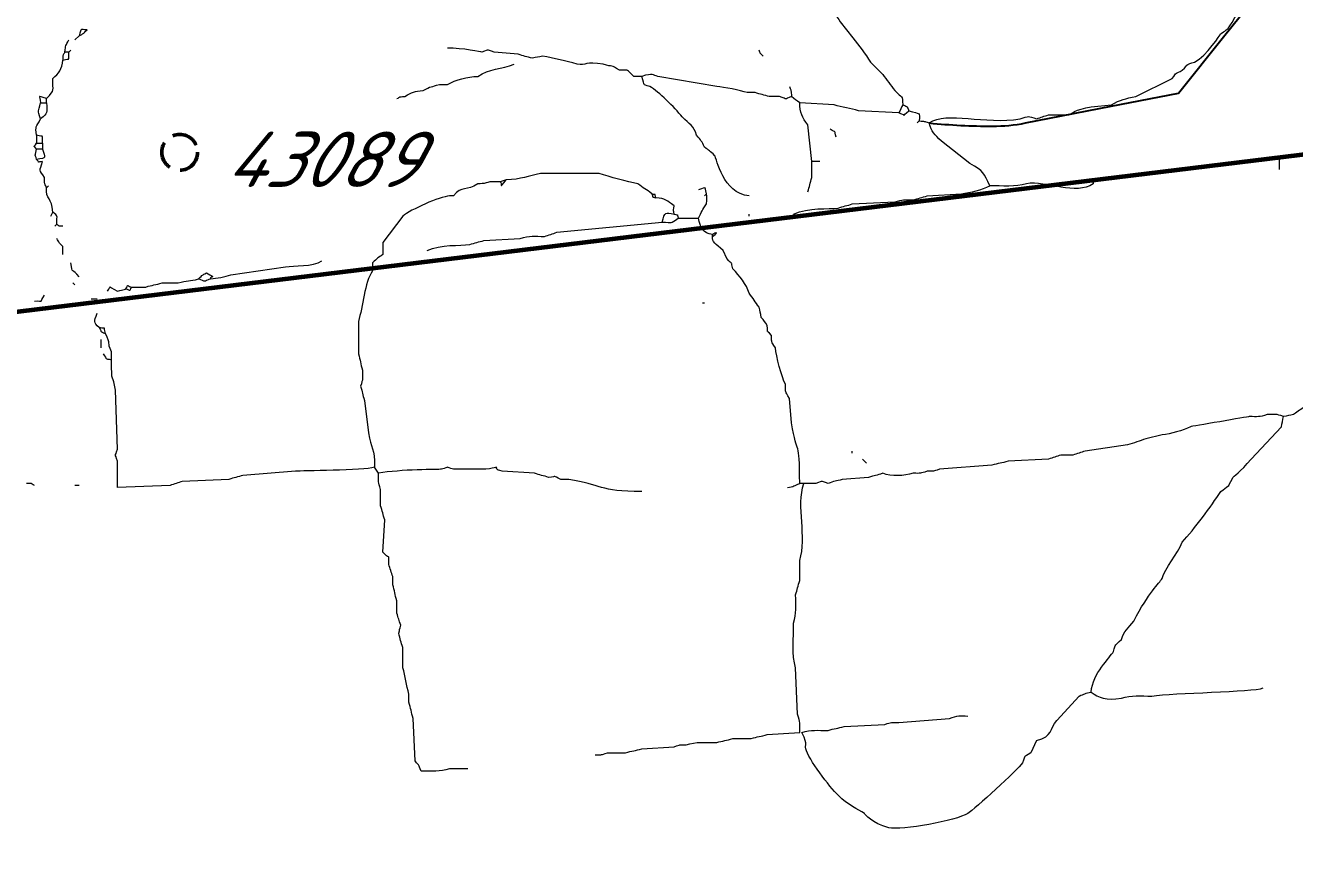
# Model space of a CAD drawing. Header units: centimetres. Extents: x -1591 to 2988, y -2086 to 1278.
# Drawn here: x -942.2 to -712.9, y -1735.9 to -1587.7 of the extents above; entities that cross this region are included whole.
import ezdxf

# ---------------------------------------------------------------- set-up
doc = ezdxf.new("R2010")
doc.units = ezdxf.units.CM
doc.header["$MEASUREMENT"] = 0
doc.linetypes.add('DASHED', pattern=[7, 5, -2, 0])
for name, color, linetype in [('layer 1', 7, 'Continuous'), ('Lines', 10, 'Continuous'), ('Свердловини', 90, 'Continuous')]:
    doc.layers.add(name, color=color, linetype=linetype)
doc.styles.add('style1', font='isocpeur_0.ttf', dxfattribs={"oblique": 15, "height": 10})
picture_1 = doc.add_image_def('image1.jpg', size_in_pixel=(4696, 8380))

msp = doc.modelspace()

# ---------------------------------------------------------------- linework, layer by layer
at = {"layer": 'layer 1'}
msp.add_lwpolyline([(-778.937, -1605.355, 0.0251698), (-767.524, -1605.93, 0.0480475), (-761.555, -1605.355), (-746.06, -1602.343), (-733.876, -1599.973), (-725.78, -1589.826), (-719.527, -1581.987, 0.0579221), (-718.371, -1580.135, 0.0244152), (-716.392, -1575.363)], format="xyb", dxfattribs=at)
at = {"layer": 'layer 1', "lineweight": 20}
for points, knots in [([(-797.957, -1581.947), (-797.391, -1584.644), (-796.82, -1583.672), (-796.128, -1584.873), (-796.128, -1584.873), (-795.778, -1586.188), (-795.781, -1585.921), (-795.031, -1587.067), (-795.031, -1587.067), (-795.031, -1587.067), (-792.771, -1589.96), (-792.771, -1589.96), (-792.771, -1589.96), (-791.512, -1591.428), (-790.559, -1592.831), (-789.544, -1594.383), (-789.544, -1594.383), (-789.544, -1594.383), (-787.35, -1596.577), (-787.35, -1596.577), (-787.35, -1596.577), (-786.641, -1597.626), (-785.864, -1598.455), (-785.155, -1599.503), (-785.155, -1599.503), (-783.706, -1600.985), (-783.873, -1600.226), (-783.692, -1602.064), (-783.692, -1602.064), (-782.634, -1602.613), (-783.144, -1602.103), (-782.595, -1603.161), (-782.595, -1603.161), (-780.592, -1603.854), (-780.583, -1603.208), (-780.766, -1604.99), (-780.766, -1604.99), (-779.562, -1605.084), (-780.063, -1604.983), (-778.937, -1605.355), (-778.937, -1605.355), (-775.75, -1603.085), (-768.907, -1605.712), (-762.478, -1604.624), (-762.478, -1604.624), (-760.9, -1604.112), (-761.106, -1604.021), (-759.552, -1604.624), (-759.552, -1604.624), (-758.691, -1604.271), (-758.241, -1604.179), (-757.357, -1603.892), (-757.357, -1603.892), (-757.357, -1603.892), (-753.7, -1603.892), (-753.7, -1603.892), (-753.7, -1603.892), (-753.43, -1603.82), (-752.558, -1602.885), (-749.676, -1602.429), (-749.676, -1602.429), (-749.676, -1602.429), (-746.019, -1602.064), (-746.019, -1602.064), (-746.019, -1602.064), (-744.416, -1601.139), (-743.449, -1600.944), (-741.63, -1600.601), (-741.63, -1600.601), (-741.63, -1600.601), (-735.046, -1597.309), (-735.046, -1597.309), (-735.046, -1597.309), (-734.179, -1596.152), (-734.482, -1596.475), (-733.217, -1595.846), (-733.217, -1595.846), (-731.917, -1594.574), (-732.586, -1594.832), (-731.023, -1594.383), (-731.023, -1594.383), (-728.739, -1593.21), (-726.282, -1589.255), (-726.281, -1589.254), (-726.281, -1589.254), (-725.605, -1588.598), (-725.08, -1589.024), (-723.708, -1586.336), (-723.708, -1586.336), (-722.32, -1583.485), (-718.036, -1579.417), (-717.49, -1576.826)], [0, 0, 0, 0, 0.0416667, 0.0416667, 0.0416667, 0.0416667, 0.0833333, 0.0833333, 0.0833333, 0.0833333, 0.125, 0.125, 0.125, 0.125, 0.1666667, 0.1666667, 0.1666667, 0.1666667, 0.2083333, 0.2083333, 0.2083333, 0.2083333, 0.25, 0.25, 0.25, 0.25, 0.2916667, 0.2916667, 0.2916667, 0.2916667, 0.3333333, 0.3333333, 0.3333333, 0.3333333, 0.375, 0.375, 0.375, 0.375, 0.4166667, 0.4166667, 0.4166667, 0.4166667, 0.4583333, 0.4583333, 0.4583333, 0.4583333, 0.5, 0.5, 0.5, 0.5, 0.5416667, 0.5416667, 0.5416667, 0.5416667, 0.5833333, 0.5833333, 0.5833333, 0.5833333, 0.625, 0.625, 0.625, 0.625, 0.6666667, 0.6666667, 0.6666667, 0.6666667, 0.7083333, 0.7083333, 0.7083333, 0.7083333, 0.75, 0.75, 0.75, 0.75, 0.7916667, 0.7916667, 0.7916667, 0.7916667, 0.8333333, 0.8333333, 0.8333333, 0.8333333, 0.875, 0.875, 0.875, 0.875, 0.9166667, 0.9166667, 0.9166667, 0.9166667, 1, 1, 1, 1]), ([(-932.556, -1589.628), (-931.669, -1589.123), (-931.947, -1589.384), (-931.093, -1588.531), (-931.093, -1588.531), (-932.422, -1588.578), (-932.059, -1588.032), (-932.556, -1589.628), (-932.556, -1589.628), (-932.556, -1589.628), (-933.288, -1590.359), (-933.288, -1590.359)], [0, 0, 0, 0, 0.25, 0.25, 0.25, 0.25, 0.5, 0.5, 0.5, 0.5, 1, 1, 1, 1]), ([(-935.117, -1592.554), (-935.522, -1593.397), (-935.483, -1592.712), (-935.483, -1594.017), (-935.483, -1594.017), (-933.961, -1593.532), (-934.576, -1594.446), (-934.385, -1592.554), (-934.385, -1592.554), (-934.385, -1592.554), (-935.117, -1592.554), (-935.117, -1592.554), (-935.117, -1592.554), (-934.986, -1591.229), (-934.975, -1591.508), (-934.385, -1590.359)], [0, 0, 0, 0, 0.2, 0.2, 0.2, 0.2, 0.4, 0.4, 0.4, 0.4, 0.6, 0.6, 0.6, 0.6, 1, 1, 1, 1]), ([(-804.175, -1598.772), (-803.802, -1599.897), (-803.903, -1599.397), (-803.809, -1600.601), (-803.809, -1600.601), (-805.295, -1601.145), (-804.363, -1601.133), (-806.004, -1600.601), (-806.004, -1600.601), (-806.004, -1600.601), (-807.832, -1600.601), (-807.832, -1600.601), (-807.832, -1600.601), (-808.742, -1600.306), (-809.483, -1600.164), (-810.393, -1599.869), (-810.393, -1599.869), (-810.393, -1599.869), (-811.856, -1599.869), (-811.856, -1599.869), (-811.856, -1599.869), (-813.121, -1599.459), (-815.969, -1598.877), (-817.342, -1598.772), (-817.342, -1598.772), (-817.342, -1598.772), (-827.949, -1596.943), (-827.949, -1596.943), (-827.949, -1596.943), (-828.923, -1596.773), (-828.828, -1596.265), (-830.875, -1596.943), (-830.875, -1596.943), (-830.875, -1596.943), (-832.338, -1596.943), (-832.338, -1596.943), (-832.338, -1596.943), (-833.9, -1595.535), (-832.849, -1595.89), (-834.899, -1595.846), (-834.899, -1595.846), (-836.517, -1594.693), (-835.98, -1595.347), (-837.825, -1594.748), (-837.825, -1594.748), (-841.055, -1594.202), (-840.913, -1595.012), (-842.58, -1594.748), (-842.58, -1594.748), (-844.534, -1594.115), (-846.738, -1593.675), (-848.797, -1593.285), (-848.797, -1593.285), (-849.528, -1593.427), (-849.896, -1593.513), (-850.626, -1593.651), (-850.626, -1593.651), (-851.664, -1593.455), (-852.225, -1593.252), (-853.187, -1592.92), (-853.187, -1592.92), (-853.187, -1592.92), (-857.576, -1592.554), (-857.576, -1592.554), (-857.576, -1592.554), (-859.155, -1592.076), (-858.191, -1592.076), (-859.77, -1592.554), (-859.77, -1592.554), (-859.778, -1592.554), (-863.337, -1591.822), (-865.988, -1591.822)], [0, 0, 0, 0, 0.0526316, 0.0526316, 0.0526316, 0.0526316, 0.1052632, 0.1052632, 0.1052632, 0.1052632, 0.1578947, 0.1578947, 0.1578947, 0.1578947, 0.2105263, 0.2105263, 0.2105263, 0.2105263, 0.2631579, 0.2631579, 0.2631579, 0.2631579, 0.3157895, 0.3157895, 0.3157895, 0.3157895, 0.3684211, 0.3684211, 0.3684211, 0.3684211, 0.4210526, 0.4210526, 0.4210526, 0.4210526, 0.4736842, 0.4736842, 0.4736842, 0.4736842, 0.5263158, 0.5263158, 0.5263158, 0.5263158, 0.5789474, 0.5789474, 0.5789474, 0.5789474, 0.6315789, 0.6315789, 0.6315789, 0.631579, 0.6842105, 0.6842105, 0.6842105, 0.6842105, 0.7368421, 0.7368421, 0.7368421, 0.7368421, 0.7894737, 0.7894737, 0.7894737, 0.7894737, 0.8421053, 0.8421053, 0.8421053, 0.8421053, 0.8947368, 0.8947368, 0.8947368, 0.8947369, 1, 1, 1, 1]), ([(-938.409, -1600.966), (-940.327, -1600.385), (-939.561, -1600.334), (-939.506, -1601.698), (-939.506, -1601.698), (-939.506, -1601.698), (-938.409, -1601.698), (-938.409, -1601.698), (-938.409, -1601.698), (-938.409, -1601.698), (-938.409, -1600.966), (-938.409, -1600.966), (-938.409, -1600.966), (-936.837, -1599.223), (-937.311, -1599.691), (-937.311, -1597.309), (-937.311, -1597.309), (-936.142, -1596.432), (-935.64, -1595.608), (-935.483, -1594.017)], [0, 0, 0, 0, 0.1666667, 0.1666667, 0.1666667, 0.1666667, 0.3333333, 0.3333333, 0.3333333, 0.3333333, 0.5, 0.5, 0.5, 0.5, 0.6666667, 0.6666667, 0.6666667, 0.6666667, 1, 1, 1, 1]), ([(-875.132, -1600.966), (-874.343, -1600.627), (-875.033, -1600.601), (-873.669, -1600.601), (-873.669, -1600.601), (-872.42, -1599.711), (-871.96, -1599.625), (-870.377, -1599.503), (-870.377, -1599.503), (-868.939, -1598.673), (-868.938, -1598.888), (-867.451, -1598.406), (-867.451, -1598.406), (-867.451, -1598.406), (-865.988, -1598.406), (-865.988, -1598.406), (-865.988, -1598.406), (-864.485, -1597.538), (-862.345, -1596.983), (-860.502, -1596.943), (-860.502, -1596.943), (-858.498, -1595.515), (-856.166, -1595.67), (-853.918, -1594.748)], [0, 0, 0, 0, 0.1428571, 0.1428571, 0.1428571, 0.1428572, 0.2857143, 0.2857143, 0.2857143, 0.2857143, 0.4285714, 0.4285714, 0.4285714, 0.4285714, 0.5714286, 0.5714286, 0.5714286, 0.5714286, 0.7142857, 0.7142857, 0.7142857, 0.7142857, 1, 1, 1, 1]), ([(-811.49, -1618.523), (-816.232, -1618.055), (-817.329, -1611.786), (-817.708, -1611.208), (-817.708, -1611.208), (-818.567, -1610.416), (-818.649, -1610.344), (-819.537, -1609.745), (-819.537, -1609.745), (-820.094, -1608.599), (-820.04, -1608.614), (-821, -1607.55), (-821, -1607.55), (-821.481, -1605.876), (-822.245, -1605.573), (-823.56, -1604.258), (-823.56, -1604.258), (-824.976, -1602.542), (-827.834, -1599.691), (-829.412, -1598.772), (-829.412, -1598.772), (-830.96, -1598.278), (-830.206, -1598.878), (-830.875, -1596.943)], [0, 0, 0, 0, 0.1428571, 0.1428571, 0.1428571, 0.1428572, 0.2857143, 0.2857143, 0.2857143, 0.2857143, 0.4285714, 0.4285714, 0.4285714, 0.4285714, 0.5714286, 0.5714286, 0.5714286, 0.5714286, 0.7142857, 0.7142857, 0.7142857, 0.7142857, 1, 1, 1, 1]), ([(-783.692, -1602.064), (-783.884, -1602.434), (-784.232, -1603.157), (-784.424, -1603.527), (-784.424, -1603.527), (-784.424, -1603.527), (-791.739, -1603.161), (-791.739, -1603.161), (-791.739, -1603.161), (-793.174, -1602.696), (-794.635, -1602.548), (-796.128, -1602.064), (-796.128, -1602.064), (-796.128, -1602.064), (-802.346, -1601.698), (-802.346, -1601.698), (-802.346, -1601.698), (-803.009, -1601.275), (-803.168, -1601.142), (-803.809, -1600.601)], [0, 0, 0, 0, 0.1666667, 0.1666667, 0.1666667, 0.1666667, 0.3333333, 0.3333333, 0.3333333, 0.3333333, 0.5, 0.5, 0.5, 0.5, 0.6666667, 0.6666667, 0.6666667, 0.6666667, 1, 1, 1, 1]), ([(-938.409, -1601.698), (-938.409, -1603.633), (-938.09, -1603.527), (-939.506, -1604.624), (-939.506, -1604.624), (-940.195, -1602.848), (-939.848, -1603.51), (-939.506, -1601.698)], [0, 0, 0, 0, 0.3333333, 0.3333333, 0.3333333, 0.3333333, 1, 1, 1, 1]), ([(-798.688, -1612.305), (-798.688, -1612.305), (-800.151, -1612.305), (-800.151, -1612.305), (-800.151, -1612.305), (-800.151, -1612.305), (-800.883, -1605.721), (-800.883, -1605.721), (-800.883, -1605.721), (-801.9, -1604.336), (-802.307, -1603.485), (-802.346, -1601.698)], [0, 0, 0, 0, 0.25, 0.25, 0.25, 0.25, 0.5, 0.5, 0.5, 0.5, 1, 1, 1, 1]), ([(-940.237, -1607.55), (-940.237, -1607.55), (-940.237, -1609.013), (-940.237, -1609.013), (-940.237, -1609.013), (-940.237, -1609.013), (-939.14, -1609.013), (-939.14, -1609.013), (-939.14, -1609.013), (-939.331, -1607.121), (-938.716, -1608.035), (-940.237, -1607.55), (-940.237, -1607.55), (-940.47, -1605.828), (-940.343, -1606.255), (-939.506, -1604.624)], [0, 0, 0, 0, 0.2, 0.2, 0.2, 0.2, 0.4, 0.4, 0.4, 0.4, 0.6, 0.6, 0.6, 0.6, 1, 1, 1, 1]), ([(-749.311, -1615.597), (-749.311, -1615.597), (-749.311, -1616.328), (-749.311, -1616.328), (-749.311, -1616.328), (-752.376, -1618.512), (-757.741, -1615.753), (-761.381, -1616.328), (-761.381, -1616.328), (-763.312, -1616.954), (-765.792, -1616.694), (-767.964, -1616.694), (-767.964, -1616.694), (-769.101, -1614.479), (-768.997, -1614.026), (-771.622, -1612.671), (-771.622, -1612.671), (-771.622, -1612.671), (-776.743, -1608.647), (-776.743, -1608.647), (-776.743, -1608.647), (-778.019, -1607.343), (-778.489, -1607.04), (-778.937, -1605.355)], [0, 0, 0, 0, 0.1428571, 0.1428571, 0.1428571, 0.1428572, 0.2857143, 0.2857143, 0.2857143, 0.2857143, 0.4285714, 0.4285714, 0.4285714, 0.4285714, 0.5714286, 0.5714286, 0.5714286, 0.5714286, 0.7142857, 0.7142857, 0.7142857, 0.7142857, 1, 1, 1, 1]), ([(-939.14, -1609.013), (-939.14, -1609.013), (-939.14, -1610.11), (-939.14, -1610.11), (-939.14, -1610.11), (-939.14, -1610.11), (-940.237, -1610.11), (-940.237, -1610.11), (-940.237, -1610.11), (-940.82, -1609.174), (-940.82, -1609.95), (-940.237, -1609.013)], [0, 0, 0, 0, 0.25, 0.25, 0.25, 0.25, 0.5, 0.5, 0.5, 0.5, 1, 1, 1, 1]), ([(-939.14, -1610.11), (-938.678, -1611.594), (-938.284, -1611.731), (-940.237, -1611.939), (-940.237, -1611.939), (-940.5, -1610.648), (-940.605, -1612.012), (-940.237, -1610.11)], [0, 0, 0, 0, 0.3333333, 0.3333333, 0.3333333, 0.3333333, 1, 1, 1, 1]), ([(-938.043, -1616.694), (-938.043, -1616.694), (-938.409, -1617.06), (-938.409, -1617.06), (-938.409, -1617.06), (-938.848, -1615.953), (-938.774, -1616.691), (-938.774, -1615.231), (-938.774, -1615.231), (-939.848, -1613.724), (-939.729, -1614.121), (-939.14, -1612.305), (-939.14, -1612.305), (-940.251, -1612.472), (-939.555, -1612.544), (-940.237, -1611.939)], [0, 0, 0, 0, 0.2, 0.2, 0.2, 0.2, 0.4, 0.4, 0.4, 0.4, 0.6, 0.6, 0.6, 0.6, 1, 1, 1, 1]), ([(-800.883, -1617.791), (-800.588, -1616.881), (-800.447, -1616.141), (-800.151, -1615.231), (-800.151, -1615.231), (-800.151, -1615.231), (-800.151, -1612.305), (-800.151, -1612.305)], [0, 0, 0, 0, 0.3333333, 0.3333333, 0.3333333, 0.3333333, 1, 1, 1, 1]), ([(-829.046, -1618.157), (-828.694, -1619.09), (-829.248, -1618.537), (-828.315, -1618.889), (-828.315, -1618.889), (-828.667, -1617.956), (-828.114, -1618.509), (-829.046, -1618.157), (-829.046, -1618.157), (-830.084, -1617.338), (-830.569, -1617.147), (-831.607, -1616.328), (-831.607, -1616.328), (-833.455, -1615.979), (-836.748, -1615.086), (-838.556, -1614.499), (-838.556, -1614.499), (-838.556, -1614.499), (-849.163, -1614.499), (-849.163, -1614.499), (-849.163, -1614.499), (-851.458, -1614.862), (-852.576, -1615.597), (-855.381, -1615.597), (-855.381, -1615.597), (-855.381, -1615.597), (-856.478, -1615.963), (-856.478, -1615.963), (-856.478, -1615.963), (-856.478, -1615.963), (-858.307, -1615.963), (-858.307, -1615.963), (-858.307, -1615.963), (-859.599, -1616.381), (-859.063, -1616.297), (-860.502, -1616.328), (-860.502, -1616.328), (-862.54, -1617.78), (-863.366, -1616.556), (-864.891, -1618.523), (-864.891, -1618.523), (-864.891, -1618.523), (-865.622, -1618.523), (-865.622, -1618.523), (-865.622, -1618.523), (-867.366, -1618.657), (-872.693, -1621.002), (-874.035, -1622.18), (-874.035, -1622.18), (-874.035, -1622.18), (-877.692, -1626.935), (-877.692, -1626.935), (-877.692, -1626.935), (-877.692, -1626.935), (-877.692, -1629.13), (-877.692, -1629.13), (-877.692, -1629.13), (-878.584, -1629.726), (-878.664, -1629.802), (-879.521, -1630.593), (-879.521, -1630.593), (-879.521, -1630.593), (-879.521, -1632.056), (-879.521, -1632.056), (-879.521, -1632.056), (-880.99, -1634.118), (-881.245, -1638.621), (-882.082, -1641.2), (-882.082, -1641.2), (-882.082, -1641.2), (-882.082, -1647.052), (-882.082, -1647.052), (-882.082, -1647.052), (-881.713, -1648.188), (-881.718, -1648.842), (-881.35, -1649.978), (-881.35, -1649.978), (-881.35, -1651.562), (-881.172, -1651.504), (-881.716, -1652.904), (-881.716, -1652.904), (-881.301, -1653.972), (-881.339, -1654.37), (-880.984, -1655.465), (-880.984, -1655.465), (-880.984, -1655.465), (-880.253, -1661.317), (-880.253, -1661.317), (-880.253, -1661.317), (-879.75, -1664.171), (-879.156, -1664.054), (-879.156, -1667.535), (-879.156, -1667.535), (-881.121, -1668.172), (-892.461, -1668.115), (-893.42, -1668.266), (-893.42, -1668.266), (-893.42, -1668.266), (-902.93, -1668.998), (-902.93, -1668.998), (-902.93, -1668.998), (-903.84, -1669.293), (-904.58, -1669.434), (-905.49, -1669.729), (-905.49, -1669.729), (-905.49, -1669.729), (-913.903, -1670.095), (-913.903, -1670.095), (-913.903, -1670.095), (-914.635, -1670.348), (-915.365, -1670.573), (-916.097, -1670.827), (-916.097, -1670.827), (-916.097, -1670.827), (-925.607, -1671.192), (-925.607, -1671.192), (-925.607, -1671.192), (-925.607, -1671.192), (-925.607, -1666.437), (-925.607, -1666.437), (-925.607, -1666.437), (-926.085, -1664.858), (-926.085, -1665.822), (-925.607, -1664.243), (-925.607, -1664.243), (-925.607, -1664.243), (-925.973, -1653.636), (-925.973, -1653.636), (-925.973, -1653.636), (-926.457, -1650.571), (-926.704, -1652.726), (-926.704, -1648.149)], [0, 0, 0, 0, 0.0294118, 0.0294118, 0.0294118, 0.0294118, 0.0588235, 0.0588235, 0.0588235, 0.0588235, 0.0882353, 0.0882353, 0.0882353, 0.0882353, 0.1176471, 0.1176471, 0.1176471, 0.1176471, 0.1470588, 0.1470588, 0.1470588, 0.1470588, 0.1764706, 0.1764706, 0.1764706, 0.1764706, 0.2058824, 0.2058824, 0.2058824, 0.2058824, 0.2352941, 0.2352941, 0.2352941, 0.2352941, 0.2647059, 0.2647059, 0.2647059, 0.2647059, 0.2941176, 0.2941176, 0.2941176, 0.2941177, 0.3235294, 0.3235294, 0.3235294, 0.3235294, 0.3529412, 0.3529412, 0.3529412, 0.3529412, 0.3823529, 0.3823529, 0.3823529, 0.382353, 0.4117647, 0.4117647, 0.4117647, 0.4117647, 0.4411765, 0.4411765, 0.4411765, 0.4411765, 0.4705882, 0.4705882, 0.4705882, 0.4705882, 0.5, 0.5, 0.5, 0.5, 0.5294118, 0.5294118, 0.5294118, 0.5294118, 0.5588235, 0.5588235, 0.5588235, 0.5588235, 0.5882353, 0.5882353, 0.5882353, 0.5882353, 0.6176471, 0.6176471, 0.6176471, 0.6176471, 0.6470588, 0.6470588, 0.6470588, 0.6470588, 0.6764706, 0.6764706, 0.6764706, 0.6764706, 0.7058824, 0.7058824, 0.7058824, 0.7058824, 0.7352941, 0.7352941, 0.7352941, 0.7352941, 0.7647059, 0.7647059, 0.7647059, 0.7647059, 0.7941176, 0.7941176, 0.7941176, 0.7941177, 0.8235294, 0.8235294, 0.8235294, 0.8235294, 0.8529412, 0.8529412, 0.8529412, 0.8529412, 0.8823529, 0.8823529, 0.8823529, 0.882353, 0.9117647, 0.9117647, 0.9117647, 0.9117647, 0.9411765, 0.9411765, 0.9411765, 0.9411765, 1, 1, 1, 1]), ([(-869.646, -1628.398), (-867.168, -1627.22), (-863.79, -1627.59), (-861.965, -1627.301), (-861.965, -1627.301), (-861.055, -1627.006), (-860.315, -1626.865), (-859.404, -1626.57), (-859.404, -1626.57), (-859.404, -1626.57), (-852.821, -1626.204), (-852.821, -1626.204), (-852.821, -1626.204), (-851.153, -1625.663), (-850.269, -1625.838), (-848.432, -1625.838), (-848.432, -1625.838), (-847.699, -1625.585), (-846.969, -1625.36), (-846.237, -1625.107), (-846.237, -1625.107), (-846.237, -1625.107), (-827.218, -1623.278), (-827.218, -1623.278), (-827.218, -1623.278), (-826.679, -1621.405), (-826.681, -1621.441), (-825.023, -1621.815), (-825.023, -1621.815), (-824.09, -1622.167), (-824.644, -1621.614), (-824.292, -1622.546), (-824.292, -1622.546), (-824.292, -1622.546), (-820.634, -1622.546), (-820.634, -1622.546), (-820.634, -1622.546), (-820.068, -1621.444), (-819.933, -1621.024), (-819.171, -1619.986), (-819.171, -1619.986), (-819.095, -1619.027), (-819.133, -1618.756), (-819.171, -1618.157), (-819.171, -1618.157), (-819.704, -1616.526), (-818.953, -1617.038), (-820.634, -1617.426)], [0, 0, 0, 0, 0.0769231, 0.0769231, 0.0769231, 0.0769231, 0.1538462, 0.1538462, 0.1538462, 0.1538462, 0.2307692, 0.2307692, 0.2307692, 0.2307692, 0.3076923, 0.3076923, 0.3076923, 0.3076923, 0.3846154, 0.3846154, 0.3846154, 0.3846154, 0.4615385, 0.4615385, 0.4615385, 0.4615385, 0.5384615, 0.5384615, 0.5384615, 0.5384615, 0.6153846, 0.6153846, 0.6153846, 0.6153846, 0.6923077, 0.6923077, 0.6923077, 0.6923077, 0.7692308, 0.7692308, 0.7692308, 0.7692308, 0.8461538, 0.8461538, 0.8461538, 0.8461539, 1, 1, 1, 1]), ([(-803.443, -1621.815), (-800.769, -1620.544), (-797.086, -1620.985), (-795.396, -1620.717), (-795.396, -1620.717), (-794.486, -1620.422), (-793.746, -1620.281), (-792.836, -1619.986), (-792.836, -1619.986), (-792.836, -1619.986), (-785.155, -1619.62), (-785.155, -1619.62), (-785.155, -1619.62), (-783.637, -1619.128), (-783.525, -1619.254), (-781.863, -1619.254), (-781.863, -1619.254), (-780.953, -1618.959), (-780.213, -1618.818), (-779.303, -1618.523), (-779.303, -1618.523), (-779.303, -1618.523), (-773.085, -1618.157), (-773.085, -1618.157), (-773.085, -1618.157), (-771.534, -1617.912), (-769.329, -1617.482), (-767.964, -1616.694)], [0, 0, 0, 0, 0.125, 0.125, 0.125, 0.125, 0.25, 0.25, 0.25, 0.25, 0.375, 0.375, 0.375, 0.375, 0.5, 0.5, 0.5, 0.5, 0.625, 0.625, 0.625, 0.625, 0.75, 0.75, 0.75, 0.75, 1, 1, 1, 1]), ([(-935.483, -1624.009), (-936.709, -1624.009), (-935.821, -1624.116), (-936.58, -1623.643), (-936.58, -1623.643), (-936.58, -1621.726), (-936.235, -1622.373), (-937.311, -1621.449), (-937.311, -1621.449), (-937.368, -1618.826), (-938.664, -1619.147), (-938.409, -1617.06)], [0, 0, 0, 0, 0.25, 0.25, 0.25, 0.25, 0.5, 0.5, 0.5, 0.5, 1, 1, 1, 1]), ([(-825.023, -1621.815), (-825.25, -1620.49), (-825.216, -1621.71), (-825.023, -1620.352), (-825.023, -1620.352), (-826.372, -1619.287), (-826.57, -1619.023), (-828.315, -1618.889)], [0, 0, 0, 0, 0.3333333, 0.3333333, 0.3333333, 0.3333333, 1, 1, 1, 1]), ([(-662.991, -1639.005), (-662.991, -1639.005), (-664.421, -1639.802), (-664.421, -1639.802), (-664.421, -1639.802), (-665.312, -1640.594), (-665.072, -1640.324), (-665.917, -1640.834), (-665.917, -1640.834), (-667.247, -1642.65), (-667.988, -1642.173), (-669.209, -1644.126), (-669.209, -1644.126), (-670.626, -1644.544), (-669.609, -1643.757), (-670.672, -1645.223), (-670.672, -1645.223), (-670.672, -1645.223), (-672.135, -1645.223), (-672.135, -1645.223), (-672.135, -1645.223), (-675.601, -1642.488), (-680.392, -1642.804), (-681.279, -1642.663), (-681.279, -1642.663), (-686.459, -1641.844), (-683.772, -1642.382), (-687.863, -1643.029), (-687.863, -1643.029), (-687.863, -1643.029), (-689.326, -1643.029), (-689.326, -1643.029), (-689.326, -1643.029), (-692.333, -1644.004), (-693.919, -1643.807), (-696.641, -1645.955), (-696.641, -1645.955), (-697.819, -1646.268), (-697.658, -1646.373), (-698.836, -1646.686), (-698.836, -1646.686), (-700.291, -1647.998), (-700.442, -1647.839), (-702.128, -1648.515), (-702.128, -1648.515), (-703.481, -1649.764), (-704.69, -1650.486), (-706.151, -1651.441), (-706.151, -1651.441), (-706.943, -1652.301), (-707.014, -1652.383), (-707.614, -1653.27), (-707.614, -1653.27), (-709.232, -1653.746), (-708.447, -1653.291), (-709.443, -1654.733), (-709.443, -1654.733), (-710.892, -1655.693), (-710.218, -1654.936), (-710.906, -1656.562), (-710.906, -1656.562), (-711.877, -1657.144), (-712.156, -1657.28), (-713.1, -1658.025), (-713.1, -1658.025), (-713.831, -1658.166), (-714.199, -1658.253), (-714.929, -1658.391), (-714.929, -1658.391), (-716.33, -1657.847), (-716.272, -1658.025), (-717.855, -1658.025), (-717.855, -1658.025), (-719.373, -1658.517), (-719.485, -1658.391), (-721.147, -1658.391), (-721.147, -1658.391), (-721.147, -1658.391), (-731.754, -1660.219), (-731.754, -1660.219), (-731.754, -1660.219), (-733.105, -1660.913), (-735.297, -1661.562), (-736.875, -1661.683), (-736.875, -1661.683), (-736.875, -1661.683), (-739.801, -1662.414), (-739.801, -1662.414), (-739.801, -1662.414), (-740.895, -1662.793), (-741.999, -1663.133), (-743.093, -1663.511), (-743.093, -1663.511), (-743.093, -1663.511), (-750.774, -1664.609), (-750.774, -1664.609), (-750.774, -1664.609), (-751.506, -1664.862), (-752.236, -1665.087), (-752.968, -1665.34), (-752.968, -1665.34), (-752.968, -1665.34), (-755.163, -1665.34), (-755.163, -1665.34), (-755.163, -1665.34), (-755.895, -1665.594), (-756.625, -1665.818), (-757.357, -1666.072), (-757.357, -1666.072), (-757.357, -1666.072), (-764.673, -1666.437), (-764.673, -1666.437), (-764.673, -1666.437), (-765.809, -1666.806), (-766.463, -1666.801), (-767.599, -1667.169), (-767.599, -1667.169), (-767.599, -1667.169), (-777.108, -1667.9), (-777.108, -1667.9), (-777.108, -1667.9), (-778.4, -1668.319), (-777.865, -1668.235), (-779.303, -1668.266), (-779.303, -1668.266), (-780.658, -1668.706), (-780.35, -1668.632), (-781.863, -1668.632), (-781.863, -1668.632), (-783.452, -1669.147), (-785.767, -1669.246), (-787.35, -1668.632), (-787.35, -1668.632), (-788.418, -1669.047), (-788.815, -1669.009), (-789.91, -1669.363), (-789.91, -1669.363), (-789.91, -1669.363), (-794.665, -1669.729), (-794.665, -1669.729), (-794.665, -1669.729), (-795.76, -1670.084), (-796.157, -1670.046), (-797.225, -1670.461), (-797.225, -1670.461), (-798.804, -1669.983), (-797.841, -1669.983), (-799.42, -1670.461), (-799.42, -1670.461), (-799.42, -1670.461), (-801.614, -1670.461), (-801.614, -1670.461), (-801.614, -1670.461), (-801.614, -1670.461), (-802.346, -1670.461), (-802.346, -1670.461), (-802.346, -1670.461), (-802.346, -1661.968), (-802.785, -1665.967), (-803.809, -1659.488), (-803.809, -1659.488), (-803.809, -1659.488), (-804.175, -1655.099), (-804.175, -1655.099), (-804.175, -1655.099), (-805.063, -1653.559), (-804.866, -1654.372), (-804.906, -1652.539), (-804.906, -1652.539), (-805.605, -1651.327), (-806.622, -1647.419), (-806.735, -1645.955), (-806.735, -1645.955), (-807.555, -1644.534), (-807.342, -1645.38), (-807.467, -1643.76), (-807.467, -1643.76), (-808.554, -1642.267), (-808.01, -1643.836), (-808.198, -1641.931), (-808.198, -1641.931), (-808.641, -1641.239), (-808.761, -1641.131), (-809.295, -1640.468), (-809.295, -1640.468), (-809.436, -1639.738), (-809.523, -1639.37), (-809.661, -1638.64), (-809.661, -1638.64), (-810.48, -1637.602), (-810.671, -1637.117), (-811.49, -1636.079), (-811.49, -1636.079), (-811.954, -1634.464), (-813.218, -1632.988), (-814.416, -1631.69), (-814.416, -1631.69), (-814.816, -1630.217), (-814.31, -1631.197), (-815.513, -1629.861), (-815.513, -1629.861), (-815.513, -1629.861), (-816.194, -1628.372), (-816.194, -1628.372), (-816.194, -1628.372), (-817.516, -1627.127), (-818.248, -1626.902), (-818.074, -1625.838), (-818.074, -1625.838), (-818.074, -1625.838), (-818.074, -1625.472), (-818.074, -1625.472), (-818.074, -1625.472), (-819.882, -1625.29), (-820.266, -1624.292), (-820.634, -1622.546)], [0, 0, 0, 0, 0.0181818, 0.0181818, 0.0181818, 0.0181818, 0.0363636, 0.0363636, 0.0363636, 0.0363636, 0.0545455, 0.0545455, 0.0545455, 0.0545455, 0.0727273, 0.0727273, 0.0727273, 0.0727273, 0.0909091, 0.0909091, 0.0909091, 0.0909091, 0.1090909, 0.1090909, 0.1090909, 0.1090909, 0.1272727, 0.1272727, 0.1272727, 0.1272727, 0.1454545, 0.1454545, 0.1454545, 0.1454546, 0.1636364, 0.1636364, 0.1636364, 0.1636364, 0.1818182, 0.1818182, 0.1818182, 0.1818182, 0.2, 0.2, 0.2, 0.2, 0.2181818, 0.2181818, 0.2181818, 0.2181818, 0.2363636, 0.2363636, 0.2363636, 0.2363636, 0.2545455, 0.2545455, 0.2545455, 0.2545455, 0.2727273, 0.2727273, 0.2727273, 0.2727273, 0.2909091, 0.2909091, 0.2909091, 0.2909091, 0.3090909, 0.3090909, 0.3090909, 0.3090909, 0.3272727, 0.3272727, 0.3272727, 0.3272727, 0.3454545, 0.3454545, 0.3454545, 0.3454546, 0.3636364, 0.3636364, 0.3636364, 0.3636364, 0.3818182, 0.3818182, 0.3818182, 0.3818182, 0.4, 0.4, 0.4, 0.4, 0.4181818, 0.4181818, 0.4181818, 0.4181818, 0.4363636, 0.4363636, 0.4363636, 0.4363636, 0.4545455, 0.4545455, 0.4545455, 0.4545455, 0.4727273, 0.4727273, 0.4727273, 0.4727273, 0.4909091, 0.4909091, 0.4909091, 0.4909091, 0.5090909, 0.5090909, 0.5090909, 0.5090909, 0.5272727, 0.5272727, 0.5272727, 0.5272727, 0.5454545, 0.5454545, 0.5454545, 0.5454546, 0.5636364, 0.5636364, 0.5636364, 0.5636364, 0.5818182, 0.5818182, 0.5818182, 0.5818182, 0.6, 0.6, 0.6, 0.6, 0.6181818, 0.6181818, 0.6181818, 0.6181818, 0.6363636, 0.6363636, 0.6363636, 0.6363636, 0.6545455, 0.6545455, 0.6545455, 0.6545455, 0.6727273, 0.6727273, 0.6727273, 0.6727273, 0.6909091, 0.6909091, 0.6909091, 0.6909091, 0.7090909, 0.7090909, 0.7090909, 0.7090909, 0.7272727, 0.7272727, 0.7272727, 0.7272727, 0.7454545, 0.7454545, 0.7454545, 0.7454546, 0.7636364, 0.7636364, 0.7636364, 0.7636364, 0.7818182, 0.7818182, 0.7818182, 0.7818182, 0.8, 0.8, 0.8, 0.8, 0.8181818, 0.8181818, 0.8181818, 0.8181818, 0.8363636, 0.8363636, 0.8363636, 0.8363636, 0.8545455, 0.8545455, 0.8545455, 0.8545455, 0.8727273, 0.8727273, 0.8727273, 0.8727273, 0.8909091, 0.8909091, 0.8909091, 0.8909091, 0.9090909, 0.9090909, 0.9090909, 0.9090909, 0.9272727, 0.9272727, 0.9272727, 0.9272727, 0.9454545, 0.9454545, 0.9454545, 0.9454546, 0.9636364, 0.9636364, 0.9636364, 0.9636364, 1, 1, 1, 1]), ([(-935.483, -1629.13), (-935.483, -1629.13), (-935.483, -1627.667), (-935.483, -1627.667), (-935.483, -1627.667), (-936.34, -1626.809), (-936.07, -1627.05), (-936.58, -1626.204)], [0, 0, 0, 0, 0.3333333, 0.3333333, 0.3333333, 0.3333333, 1, 1, 1, 1]), ([(-927.436, -1635.714), (-926.438, -1634.712), (-927.76, -1634.655), (-925.607, -1635.714), (-925.607, -1635.714), (-924.821, -1635.549), (-924.978, -1635.624), (-924.144, -1635.348), (-924.144, -1635.348), (-923.437, -1634.412), (-924.265, -1634.73), (-923.047, -1634.982), (-923.047, -1634.982), (-923.047, -1634.982), (-920.486, -1634.982), (-920.486, -1634.982), (-920.486, -1634.982), (-919.35, -1634.614), (-918.696, -1634.619), (-917.56, -1634.251), (-917.56, -1634.251), (-917.56, -1634.251), (-914.634, -1634.251), (-914.634, -1634.251), (-914.634, -1634.251), (-913.106, -1633.755), (-912.505, -1634.015), (-910.977, -1633.519), (-910.977, -1633.519), (-910.123, -1632.666), (-910.401, -1632.927), (-909.514, -1632.422), (-909.514, -1632.422), (-907.441, -1633.602), (-908.938, -1632.82), (-908.782, -1633.519), (-908.782, -1633.519), (-907.638, -1633.431), (-906.165, -1633.125), (-905.124, -1632.787), (-905.124, -1632.787), (-905.124, -1632.787), (-895.249, -1631.324), (-895.249, -1631.324), (-895.249, -1631.324), (-893.778, -1631.092), (-890.288, -1631.383), (-888.665, -1630.227)], [0, 0, 0, 0, 0.0769231, 0.0769231, 0.0769231, 0.0769231, 0.1538462, 0.1538462, 0.1538462, 0.1538462, 0.2307692, 0.2307692, 0.2307692, 0.2307692, 0.3076923, 0.3076923, 0.3076923, 0.3076923, 0.3846154, 0.3846154, 0.3846154, 0.3846154, 0.4615385, 0.4615385, 0.4615385, 0.4615385, 0.5384615, 0.5384615, 0.5384615, 0.5384615, 0.6153846, 0.6153846, 0.6153846, 0.6153846, 0.6923077, 0.6923077, 0.6923077, 0.6923077, 0.7692308, 0.7692308, 0.7692308, 0.7692308, 0.8461538, 0.8461538, 0.8461538, 0.8461539, 1, 1, 1, 1]), ([(-928.899, -1642.297), (-928.35, -1643.355), (-928.859, -1642.846), (-927.802, -1643.395), (-927.802, -1643.395), (-928.263, -1641.83), (-927.335, -1642.759), (-928.899, -1642.297), (-928.899, -1642.297), (-930.019, -1641.336), (-929.867, -1641.288), (-929.265, -1639.737)], [0, 0, 0, 0, 0.25, 0.25, 0.25, 0.25, 0.5, 0.5, 0.5, 0.5, 1, 1, 1, 1]), ([(-928.167, -1647.052), (-927.373, -1648.265), (-928.059, -1647.781), (-926.704, -1648.149), (-926.704, -1648.149), (-926.704, -1648.149), (-926.704, -1646.686), (-926.704, -1646.686), (-926.704, -1646.686), (-927.567, -1644.709), (-926.699, -1645.542), (-927.802, -1643.395)], [0, 0, 0, 0, 0.25, 0.25, 0.25, 0.25, 0.5, 0.5, 0.5, 0.5, 1, 1, 1, 1]), ([(-759.552, -1716.912), (-759.552, -1716.912), (-759.552, -1716.912), (-759.552, -1716.912), (-759.552, -1716.912), (-756.536, -1716.093), (-757.251, -1714.817), (-755.894, -1713.255), (-755.894, -1713.255), (-755.894, -1713.255), (-751.871, -1708.866), (-751.871, -1708.866), (-751.871, -1708.866), (-750.872, -1708.465), (-750.769, -1708.364), (-749.676, -1708.134), (-749.676, -1708.134), (-749.414, -1704.72), (-746.246, -1701.956), (-745.653, -1700.819), (-745.653, -1700.819), (-745.204, -1699.255), (-745.462, -1699.925), (-744.19, -1698.624), (-744.19, -1698.624), (-743.783, -1697.21), (-742.965, -1696.528), (-741.996, -1695.332), (-741.996, -1695.332), (-739.286, -1690.137), (-737.355, -1688.504), (-736.875, -1687.651), (-736.875, -1687.651), (-736.325, -1685.737), (-734.102, -1683.275), (-733.217, -1681.068), (-733.217, -1681.068), (-731.042, -1678.712), (-727.993, -1674.561), (-726.268, -1671.924), (-726.268, -1671.924), (-725.61, -1671.404), (-725.473, -1671.273), (-724.805, -1670.827), (-724.805, -1670.827), (-724.672, -1670.593), (-724.206, -1669.617), (-724.073, -1669.363), (-724.073, -1669.363), (-724.032, -1669.319), (-722.741, -1668.393), (-720.781, -1666.072), (-720.781, -1666.072), (-720.781, -1666.072), (-715.295, -1660.219), (-715.295, -1660.219), (-715.295, -1660.219), (-715.154, -1659.489), (-715.067, -1659.121), (-714.929, -1658.391)], [0, 0, 0, 0, 0.0625, 0.0625, 0.0625, 0.0625, 0.125, 0.125, 0.125, 0.125, 0.1875, 0.1875, 0.1875, 0.1875, 0.25, 0.25, 0.25, 0.25, 0.3125, 0.3125, 0.3125, 0.3125, 0.375, 0.375, 0.375, 0.375, 0.4375, 0.4375, 0.4375, 0.4375, 0.5, 0.5, 0.5, 0.5, 0.5625, 0.5625, 0.5625, 0.5625, 0.625, 0.625, 0.625, 0.625, 0.6875, 0.6875, 0.6875, 0.6875, 0.75, 0.75, 0.75, 0.75, 0.8125, 0.8125, 0.8125, 0.8125, 0.875, 0.875, 0.875, 0.875, 1, 1, 1, 1]), ([(-830.875, -1671.924), (-838.596, -1671.924), (-838.161, -1670.659), (-844.043, -1669.729), (-844.043, -1669.729), (-844.043, -1669.729), (-845.506, -1669.729), (-845.506, -1669.729), (-845.506, -1669.729), (-847.19, -1668.994), (-845.943, -1669.205), (-847.7, -1669.363), (-847.7, -1669.363), (-848.61, -1669.069), (-849.35, -1668.927), (-850.26, -1668.632), (-850.26, -1668.632), (-850.26, -1668.632), (-856.113, -1668.266), (-856.113, -1668.266), (-856.113, -1668.266), (-858.602, -1667.607), (-855.246, -1667.288), (-859.039, -1667.9), (-859.039, -1667.9), (-859.039, -1667.9), (-864.891, -1667.9), (-864.891, -1667.9), (-864.891, -1667.9), (-866.47, -1667.423), (-865.506, -1667.423), (-867.085, -1667.9), (-867.085, -1667.9), (-867.533, -1667.967), (-874.594, -1667.892), (-878.424, -1668.632), (-878.424, -1668.632), (-878.424, -1668.632), (-879.156, -1667.535), (-879.156, -1667.535)], [0, 0, 0, 0, 0.0909091, 0.0909091, 0.0909091, 0.0909091, 0.1818182, 0.1818182, 0.1818182, 0.1818182, 0.2727273, 0.2727273, 0.2727273, 0.2727273, 0.3636364, 0.3636364, 0.3636364, 0.3636364, 0.4545455, 0.4545455, 0.4545455, 0.4545455, 0.5454545, 0.5454545, 0.5454545, 0.5454546, 0.6363636, 0.6363636, 0.6363636, 0.6363636, 0.7272727, 0.7272727, 0.7272727, 0.7272727, 0.8181818, 0.8181818, 0.8181818, 0.8181818, 1, 1, 1, 1]), ([(-862.331, -1722.033), (-862.331, -1722.033), (-865.622, -1722.033), (-865.622, -1722.033), (-865.622, -1722.033), (-867.359, -1722.596), (-868.804, -1722.399), (-870.743, -1722.399), (-870.743, -1722.399), (-871.266, -1721.122), (-870.951, -1721.672), (-871.84, -1720.57), (-871.84, -1720.57), (-871.84, -1720.57), (-872.206, -1712.889), (-872.206, -1712.889), (-872.206, -1712.889), (-872.574, -1711.753), (-872.569, -1711.099), (-872.938, -1709.963), (-872.938, -1709.963), (-872.938, -1709.963), (-872.938, -1708.5), (-872.938, -1708.5), (-872.938, -1708.5), (-873.445, -1706.936), (-873.528, -1705.309), (-874.035, -1703.745), (-874.035, -1703.745), (-874.035, -1703.745), (-874.035, -1700.087), (-874.035, -1700.087), (-874.035, -1700.087), (-874.368, -1699.126), (-874.57, -1698.564), (-874.766, -1697.527), (-874.766, -1697.527), (-874.602, -1696.741), (-874.677, -1696.898), (-874.401, -1696.064), (-874.401, -1696.064), (-874.753, -1695.204), (-874.846, -1694.753), (-875.132, -1693.869), (-875.132, -1693.869), (-875.132, -1693.869), (-875.132, -1691.675), (-875.132, -1691.675), (-875.132, -1691.675), (-875.501, -1690.539), (-875.495, -1689.885), (-875.864, -1688.749), (-875.864, -1688.749), (-875.864, -1688.749), (-875.864, -1687.286), (-875.864, -1687.286), (-875.864, -1687.286), (-876.117, -1686.553), (-876.342, -1685.824), (-876.595, -1685.091), (-876.595, -1685.091), (-876.639, -1683.082), (-876.311, -1684.134), (-877.327, -1683.262), (-877.327, -1683.262), (-877.327, -1683.262), (-877.692, -1682.897), (-877.692, -1682.897), (-877.692, -1682.897), (-877.692, -1682.897), (-877.327, -1677.044), (-877.327, -1677.044), (-877.327, -1677.044), (-877.622, -1676.134), (-877.763, -1675.394), (-878.058, -1674.484), (-878.058, -1674.484), (-878.058, -1674.484), (-878.058, -1671.558), (-878.058, -1671.558), (-878.058, -1671.558), (-878.527, -1670.112), (-878.424, -1670.225), (-878.424, -1668.632)], [0, 0, 0, 0, 0.0454545, 0.0454545, 0.0454545, 0.0454546, 0.0909091, 0.0909091, 0.0909091, 0.0909091, 0.1363636, 0.1363636, 0.1363636, 0.1363636, 0.1818182, 0.1818182, 0.1818182, 0.1818182, 0.2272727, 0.2272727, 0.2272727, 0.2272727, 0.2727273, 0.2727273, 0.2727273, 0.2727273, 0.3181818, 0.3181818, 0.3181818, 0.3181818, 0.3636364, 0.3636364, 0.3636364, 0.3636364, 0.4090909, 0.4090909, 0.4090909, 0.4090909, 0.4545455, 0.4545455, 0.4545455, 0.4545455, 0.5, 0.5, 0.5, 0.5, 0.5454545, 0.5454545, 0.5454545, 0.5454546, 0.5909091, 0.5909091, 0.5909091, 0.5909091, 0.6363636, 0.6363636, 0.6363636, 0.6363636, 0.6818182, 0.6818182, 0.6818182, 0.6818182, 0.7272727, 0.7272727, 0.7272727, 0.7272727, 0.7727273, 0.7727273, 0.7727273, 0.7727273, 0.8181818, 0.8181818, 0.8181818, 0.8181818, 0.8636364, 0.8636364, 0.8636364, 0.8636364, 0.9090909, 0.9090909, 0.9090909, 0.9090909, 1, 1, 1, 1]), ([(-839.288, -1719.473), (-837.849, -1719.441), (-838.385, -1719.526), (-837.093, -1719.107), (-837.093, -1719.107), (-837.093, -1719.107), (-833.801, -1719.107), (-833.801, -1719.107), (-833.801, -1719.107), (-832.665, -1718.738), (-832.011, -1718.744), (-830.875, -1718.375), (-830.875, -1718.375), (-830.875, -1718.375), (-825.023, -1718.01), (-825.023, -1718.01), (-825.023, -1718.01), (-823.731, -1717.591), (-824.267, -1717.675), (-822.828, -1717.644), (-822.828, -1717.644), (-821.062, -1717.071), (-819.33, -1717.278), (-817.342, -1717.278), (-817.342, -1717.278), (-816.206, -1716.91), (-815.552, -1716.915), (-814.416, -1716.547), (-814.416, -1716.547), (-814.416, -1716.547), (-811.124, -1716.547), (-811.124, -1716.547), (-811.124, -1716.547), (-809.988, -1716.178), (-809.334, -1716.183), (-808.198, -1715.815), (-808.198, -1715.815), (-808.198, -1715.815), (-802.346, -1715.449), (-802.346, -1715.449), (-802.346, -1715.449), (-802.346, -1713.787), (-802.219, -1713.676), (-802.712, -1712.157), (-802.712, -1712.157), (-802.712, -1712.157), (-803.077, -1703.745), (-803.077, -1703.745), (-803.077, -1703.745), (-803.831, -1701.422), (-803.443, -1698.287), (-803.443, -1695.698), (-803.443, -1695.698), (-802.88, -1693.962), (-803.077, -1692.517), (-803.077, -1690.578), (-803.077, -1690.578), (-802.782, -1689.667), (-802.641, -1688.928), (-802.346, -1688.017), (-802.346, -1688.017), (-802.346, -1688.017), (-802.346, -1684.36), (-802.346, -1684.36), (-802.346, -1684.36), (-800.985, -1680.161), (-802.975, -1674.659), (-801.614, -1670.461)], [0, 0, 0, 0, 0.0555556, 0.0555556, 0.0555556, 0.0555556, 0.1111111, 0.1111111, 0.1111111, 0.1111111, 0.1666667, 0.1666667, 0.1666667, 0.1666667, 0.2222222, 0.2222222, 0.2222222, 0.2222222, 0.2777778, 0.2777778, 0.2777778, 0.2777778, 0.3333333, 0.3333333, 0.3333333, 0.3333333, 0.3888889, 0.3888889, 0.3888889, 0.3888889, 0.4444444, 0.4444444, 0.4444444, 0.4444445, 0.5, 0.5, 0.5, 0.5, 0.5555556, 0.5555556, 0.5555556, 0.5555556, 0.6111111, 0.6111111, 0.6111111, 0.6111111, 0.6666667, 0.6666667, 0.6666667, 0.6666667, 0.7222222, 0.7222222, 0.7222222, 0.7222222, 0.7777778, 0.7777778, 0.7777778, 0.7777778, 0.8333333, 0.8333333, 0.8333333, 0.8333333, 0.8888889, 0.8888889, 0.8888889, 0.8888889, 1, 1, 1, 1]), ([(-914.634, -1825.909), (-915.139, -1826.796), (-914.878, -1826.518), (-915.732, -1827.372), (-915.732, -1827.372), (-916.842, -1827.205), (-916.147, -1827.132), (-916.829, -1827.738), (-916.829, -1827.738), (-918.237, -1826.564), (-920.047, -1821.41), (-920.486, -1819.325), (-920.486, -1819.325), (-921.447, -1818.108), (-922.37, -1816.045), (-922.681, -1814.57), (-922.681, -1814.57), (-923.201, -1813.913), (-923.331, -1813.776), (-923.778, -1813.107), (-923.778, -1813.107), (-923.967, -1810.646), (-927.141, -1806.002), (-927.802, -1802.866), (-927.802, -1802.866), (-928.697, -1801.646), (-928.85, -1800.876), (-929.63, -1799.574), (-929.63, -1799.574), (-929.697, -1798.706), (-929.842, -1798.193), (-929.996, -1797.379), (-929.996, -1797.379), (-931.178, -1795.77), (-931.187, -1794.725), (-932.556, -1792.99), (-932.556, -1792.99), (-932.556, -1792.99), (-932.556, -1791.527), (-932.556, -1791.527), (-932.556, -1791.527), (-932.999, -1790.835), (-933.119, -1790.727), (-933.654, -1790.064), (-933.654, -1790.064), (-933.969, -1788.57), (-933.806, -1789.068), (-934.751, -1787.87), (-934.751, -1787.87), (-934.901, -1785.961), (-934.437, -1787.509), (-935.483, -1786.041), (-935.483, -1786.041), (-935.939, -1783.877), (-937.267, -1780.997), (-938.409, -1779.091), (-938.409, -1779.091), (-938.532, -1777.488), (-938.826, -1777.655), (-939.14, -1776.165), (-939.14, -1776.165), (-940.211, -1774.809), (-940.49, -1773.918), (-941.335, -1772.508), (-941.335, -1772.508), (-941.461, -1770.857), (-941.406, -1771.248), (-942.432, -1769.947), (-942.432, -1769.947), (-942.582, -1768.039), (-942.117, -1769.587), (-943.164, -1768.119), (-943.164, -1768.119), (-943.456, -1766.57), (-943.955, -1765.913), (-944.261, -1764.461), (-944.261, -1764.461), (-945.669, -1762.899), (-945.313, -1763.951), (-945.358, -1761.901), (-945.358, -1761.901), (-945.358, -1761.901), (-949.381, -1753.854), (-949.381, -1753.854), (-949.381, -1753.854), (-949.552, -1752.122), (-949.687, -1752.897), (-950.113, -1751.294), (-950.113, -1751.294), (-951.38, -1749.888), (-951.602, -1748.701), (-951.942, -1746.905), (-951.942, -1746.905), (-953.029, -1745.412), (-952.485, -1746.98), (-952.673, -1745.076), (-952.673, -1745.076), (-953.44, -1744.032), (-953.37, -1743.925), (-954.136, -1742.881), (-954.136, -1742.881), (-954.559, -1740.875), (-955.566, -1739.506), (-955.965, -1737.395), (-955.965, -1737.395), (-957.046, -1735.923), (-956.922, -1735.305), (-958.16, -1733.737), (-958.16, -1733.737), (-958.16, -1733.737), (-958.16, -1732.274), (-958.16, -1732.274), (-958.16, -1732.274), (-959.029, -1731.091), (-959.323, -1730.405), (-959.623, -1728.982), (-959.623, -1728.982), (-960.71, -1727.489), (-960.166, -1729.058), (-960.354, -1727.154), (-960.354, -1727.154), (-961.349, -1725.799), (-961.554, -1724.85), (-962.549, -1723.496), (-962.549, -1723.496), (-962.864, -1722.002), (-962.701, -1722.499), (-963.646, -1721.301), (-963.646, -1721.301), (-963.981, -1719.712), (-964.093, -1719.662), (-965.109, -1718.375), (-965.109, -1718.375), (-965.304, -1717.345), (-965.45, -1716.955), (-965.475, -1715.815), (-965.475, -1715.815), (-966.191, -1714.62), (-966.277, -1714.656), (-966.572, -1713.255), (-966.572, -1713.255), (-967.092, -1712.597), (-967.222, -1712.46), (-967.669, -1711.792), (-967.669, -1711.792), (-967.819, -1709.883), (-967.355, -1711.431), (-968.401, -1709.963), (-968.401, -1709.963), (-968.551, -1708.055), (-968.086, -1709.602), (-969.132, -1708.134), (-969.132, -1708.134), (-969.132, -1708.134), (-971.327, -1702.282), (-971.327, -1702.282), (-971.327, -1702.282), (-971.847, -1701.624), (-971.977, -1701.488), (-972.424, -1700.819)], [0, 0, 0, 0, 0.0243902, 0.0243902, 0.0243902, 0.0243903, 0.0487805, 0.0487805, 0.0487805, 0.0487805, 0.0731707, 0.0731707, 0.0731707, 0.0731707, 0.097561, 0.097561, 0.097561, 0.097561, 0.1219512, 0.1219512, 0.1219512, 0.1219512, 0.1463415, 0.1463415, 0.1463415, 0.1463415, 0.1707317, 0.1707317, 0.1707317, 0.1707317, 0.195122, 0.195122, 0.195122, 0.195122, 0.2195122, 0.2195122, 0.2195122, 0.2195122, 0.2439024, 0.2439024, 0.2439024, 0.2439024, 0.2682927, 0.2682927, 0.2682927, 0.2682927, 0.2926829, 0.2926829, 0.2926829, 0.2926829, 0.3170732, 0.3170732, 0.3170732, 0.3170732, 0.3414634, 0.3414634, 0.3414634, 0.3414634, 0.3658537, 0.3658537, 0.3658537, 0.3658537, 0.3902439, 0.3902439, 0.3902439, 0.3902439, 0.4146341, 0.4146341, 0.4146341, 0.4146342, 0.4390244, 0.4390244, 0.4390244, 0.4390244, 0.4634146, 0.4634146, 0.4634146, 0.4634146, 0.4878049, 0.4878049, 0.4878049, 0.4878049, 0.5121951, 0.5121951, 0.5121951, 0.5121951, 0.5365854, 0.5365854, 0.5365854, 0.5365854, 0.5609756, 0.5609756, 0.5609756, 0.5609756, 0.5853659, 0.5853659, 0.5853659, 0.5853659, 0.6097561, 0.6097561, 0.6097561, 0.6097561, 0.6341463, 0.6341463, 0.6341463, 0.6341464, 0.6585366, 0.6585366, 0.6585366, 0.6585366, 0.6829268, 0.6829268, 0.6829268, 0.6829268, 0.7073171, 0.7073171, 0.7073171, 0.7073171, 0.7317073, 0.7317073, 0.7317073, 0.7317073, 0.7560976, 0.7560976, 0.7560976, 0.7560976, 0.7804878, 0.7804878, 0.7804878, 0.7804878, 0.804878, 0.804878, 0.804878, 0.8048781, 0.8292683, 0.8292683, 0.8292683, 0.8292683, 0.8536585, 0.8536585, 0.8536585, 0.8536585, 0.8780488, 0.8780488, 0.8780488, 0.8780488, 0.902439, 0.902439, 0.902439, 0.902439, 0.9268293, 0.9268293, 0.9268293, 0.9268293, 0.9512195, 0.9512195, 0.9512195, 0.9512195, 1, 1, 1, 1]), ([(-749.676, -1708.134), (-748.267, -1709.248), (-747.061, -1709.685), (-744.19, -1709.231), (-744.19, -1709.231), (-742.424, -1708.659), (-740.692, -1708.866), (-738.704, -1708.866), (-738.704, -1708.866), (-734.831, -1708.254), (-720.488, -1708.141), (-718.587, -1707.403)], [0, 0, 0, 0, 0.25, 0.25, 0.25, 0.25, 0.5, 0.5, 0.5, 0.5, 1, 1, 1, 1]), ([(-759.552, -1716.912), (-759.552, -1716.912), (-760.592, -1719.136), (-760.592, -1719.136), (-760.592, -1719.136), (-762.07, -1720.147), (-761.397, -1719.282), (-762.112, -1720.936), (-762.112, -1720.936), (-762.899, -1722.147), (-770.823, -1729.344), (-771.988, -1730.08), (-771.988, -1730.08), (-774, -1731.351), (-783.939, -1733.199), (-786.252, -1732.64), (-786.252, -1732.64), (-789.289, -1731.906), (-790.529, -1730.156), (-790.642, -1730.08), (-790.642, -1730.08), (-791.885, -1729.242), (-793.541, -1728.582), (-795.396, -1726.788), (-795.396, -1726.788), (-796.906, -1725.328), (-800.806, -1720.206), (-801.249, -1718.375), (-801.249, -1718.375), (-801.498, -1717.343), (-800.676, -1718.165), (-801.929, -1715.423), (-801.929, -1715.423), (-800.276, -1714.897), (-799.114, -1715.083), (-797.225, -1715.083), (-797.225, -1715.083), (-796.089, -1714.715), (-795.435, -1714.72), (-794.299, -1714.352), (-794.299, -1714.352), (-794.299, -1714.352), (-786.984, -1713.986), (-786.984, -1713.986), (-786.984, -1713.986), (-785.628, -1713.547), (-785.937, -1713.62), (-784.424, -1713.62), (-784.424, -1713.62), (-784.424, -1713.62), (-775.28, -1712.889), (-775.28, -1712.889), (-775.28, -1712.889), (-773.895, -1712.44), (-773.236, -1712.275), (-771.988, -1712.523)], [0, 0, 0, 0, 0.0666667, 0.0666667, 0.0666667, 0.0666667, 0.1333333, 0.1333333, 0.1333333, 0.1333333, 0.2, 0.2, 0.2, 0.2, 0.2666667, 0.2666667, 0.2666667, 0.2666667, 0.3333333, 0.3333333, 0.3333333, 0.3333333, 0.4, 0.4, 0.4, 0.4, 0.4666667, 0.4666667, 0.4666667, 0.4666667, 0.5333333, 0.5333333, 0.5333333, 0.5333333, 0.6, 0.6, 0.6, 0.6, 0.6666667, 0.6666667, 0.6666667, 0.6666667, 0.7333333, 0.7333333, 0.7333333, 0.7333333, 0.8, 0.8, 0.8, 0.8, 0.8666667, 0.8666667, 0.8666667, 0.8666667, 1, 1, 1, 1])]:
    msp.add_open_spline(points, degree=3, knots=knots, dxfattribs=at)
for points in [[(-934.02, -1592.188), (-934.02, -1592.188), (-934.385, -1592.554), (-934.385, -1592.554)], [(-808.93, -1593.285), (-809.641, -1592.574), (-809.387, -1592.915), (-809.661, -1592.188)], [(-784.424, -1603.527), (-782.787, -1604.048), (-784.175, -1604.312), (-782.595, -1603.161)], [(-781.132, -1605.355), (-781.132, -1605.355), (-780.766, -1604.99), (-780.766, -1604.99)], [(-795.762, -1607.916), (-796.13, -1606.561), (-795.646, -1607.247), (-796.86, -1606.453)], [(-715.661, -1613.768), (-715.661, -1613.768), (-715.661, -1611.939), (-715.661, -1611.939)], [(-856.478, -1615.963), (-855.988, -1616.334), (-856.776, -1617.546), (-855.381, -1615.597)], [(-819.537, -1618.523), (-819.537, -1618.523), (-819.171, -1618.157), (-819.171, -1618.157)], [(-937.677, -1622.18), (-937.677, -1622.18), (-937.311, -1621.449), (-937.311, -1621.449)], [(-936.946, -1624.009), (-936.946, -1624.009), (-936.58, -1623.643), (-936.58, -1623.643)], [(-827.218, -1623.278), (-825.205, -1623.278), (-825.818, -1623.634), (-824.292, -1622.546)], [(-811.49, -1622.18), (-811.49, -1622.18), (-811.49, -1621.815), (-811.49, -1621.815)], [(-818.074, -1625.838), (-816.539, -1624.68), (-818.026, -1625.475), (-818.074, -1625.472)], [(-932.556, -1633.153), (-933.764, -1631.552), (-933.806, -1632.762), (-934.02, -1630.593)], [(-933.288, -1634.616), (-933.288, -1634.616), (-933.654, -1634.251), (-933.654, -1634.251)], [(-923.047, -1634.982), (-923.753, -1635.919), (-922.926, -1635.6), (-924.144, -1635.348)], [(-908.782, -1633.519), (-910.222, -1634.078), (-909.536, -1634.078), (-910.977, -1633.519)], [(-940.603, -1637.542), (-938.788, -1637.364), (-939.833, -1638.005), (-938.774, -1636.445)], [(-929.265, -1637.177), (-929.265, -1637.177), (-930.362, -1637.177), (-930.362, -1637.177)], [(-819.537, -1637.908), (-819.537, -1637.908), (-819.902, -1637.908), (-819.902, -1637.908)], [(-928.533, -1645.955), (-928.533, -1645.955), (-928.533, -1644.492), (-928.533, -1644.492)], [(-792.836, -1664.974), (-792.836, -1664.974), (-792.836, -1664.609), (-792.836, -1664.609)], [(-790.276, -1666.803), (-790.276, -1666.803), (-791.007, -1666.072), (-791.007, -1666.072)], [(-940.603, -1670.827), (-941.446, -1670.421), (-940.761, -1670.461), (-942.066, -1670.461)], [(-932.556, -1670.827), (-932.556, -1670.827), (-933.288, -1670.827), (-933.288, -1670.827)], [(-804.54, -1671.192), (-803.414, -1670.979), (-803.334, -1670.92), (-802.346, -1670.461)]]:
    msp.add_open_spline(points, degree=3, dxfattribs=at)
at = {"layer": 'Lines', "color": 2, "lineweight": 60}
msp.add_line((-1276.167, -1680.109), (-693.783, -1608.848), dxfattribs=at)
at = {"layer": 'Свердловини', "linetype": 'DASHED', "lineweight": 50}
msp.add_circle((-914.367, -1610.648), 3.238, dxfattribs=at)

# ---------------------------------------------------------------- texts
at = {"layer": 'Свердловини', "linetype": 'DASHED', "insert": (-906.392, -1606.926), "char_height": 10, "attachment_point": 1, "style": 'style1'}
msp.add_mtext_dynamic_manual_height_columns('{\\fGOST Common|b0|i1|c204|p34;43089}', width=5.3259, gutter_width=12.5, heights=[0], dxfattribs=at)

# ---------------------------------------------------------------- pictures from other files: only their frames are drawn
image = msp.add_image(picture_1, insert=(-1591.237, -2067.523), size_in_units=(1712.853, 3056.581), dxfattribs=dict(fade=64))
image.dxf.flags = 7

doc.saveas('drawing.dxf')
